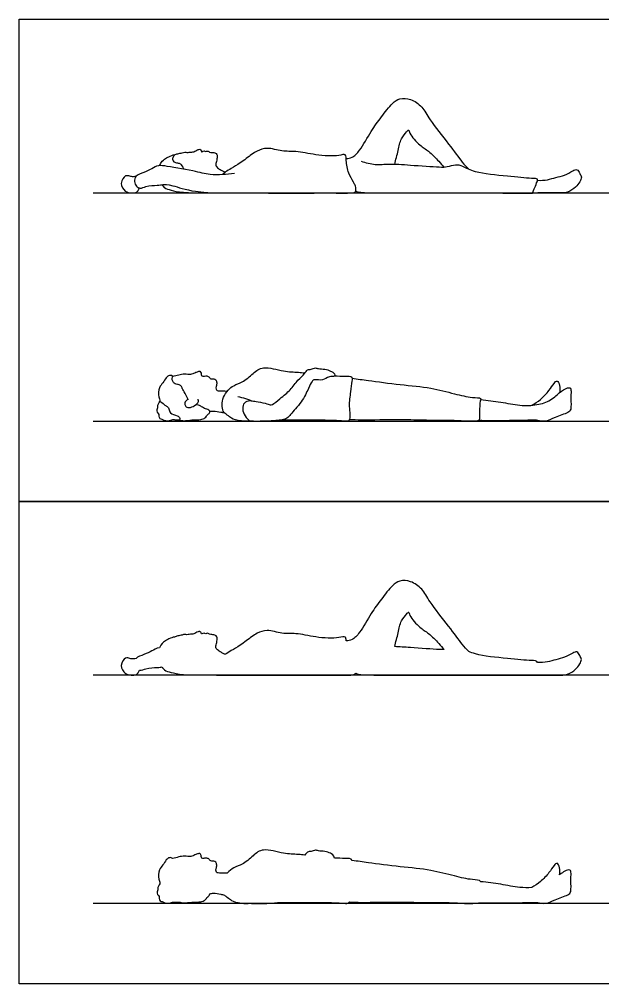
# Model space of a CAD drawing. Header units: millimetres. Extents: x 0 to 18.9, y 0.1 to 18.6.
# Drawn here: x 10.662 to 13.06, y 0.515 to 4.477 of the extents above; entities that cross this region are included whole.
import ezdxf

# ---------------------------------------------------------------- set-up
doc = ezdxf.new("R2010")
doc.units = ezdxf.units.MM
for name, color, linetype, true_color in [('AG-DIAGRAM', 7, 'Continuous', 0xfecc66), ('AG-OUTLINE', 7, 'Continuous', 0x8000ff), ('AG-PEOPLE', 7, 'Continuous', 0x66ccff), ('X-VPRT', 6, 'Continuous', 0xff00ff)]:
    doc.layers.add(name, color=color, linetype=linetype, true_color=true_color)

msp = doc.modelspace()

# ---------------------------------------------------------------- linework, layer by layer
at = {"layer": 'AG-DIAGRAM'}
for p, q in [((17.0638, 3.7634), (10.9654, 3.7634)), ((17.0638, 2.8252), (10.9654, 2.8252)), ((17.0638, 1.7822), (10.9654, 1.7822)), ((17.0638, 0.844), (10.9654, 0.844))]:
    msp.add_line(p, q, dxfattribs=at)
at = {"layer": 'AG-OUTLINE'}
for points, knots in [([(12.5088, 1.8803), (12.4999, 1.8892), (12.4783, 1.912), (12.4293, 1.9824), (12.3468, 2.0823), (12.321, 2.1369), (12.2724, 2.1707), (12.2247, 2.1732), (12.1929, 2.1513), (12.148, 2.0925), (12.1077, 2.0382), (12.0647, 1.9584), (12.032, 1.9264), (12.0136, 1.9239), (12.0054, 1.9235)], [-5.246058, -5.246058, -5.246058, -5.246058, -4.916553, -4.37403, -3.771263, -3.327384, -2.901163, -2.522015, -2.176816, -1.691941, -1.204532, -0.659687, -0.283124, 0, 0, 0, 0]), ([(12.2047, 1.8997), (12.2092, 1.9189), (12.2201, 1.9559), (12.2282, 2.0056), (12.2524, 2.0312), (12.2626, 2.0456), (12.2658, 2.0227), (12.3088, 1.9754), (12.3437, 1.9567), (12.3855, 1.9138), (12.4012, 1.8958), (12.4081, 1.8873)], [0, 0, 0, 0, 0.440148, 0.845596, 1.18563, 1.372264, 1.592955, 2.048069, 2.425746, 2.864704, 3.181295, 3.181295, 3.181295, 3.181295]), ([(11.5088, 1.8681), (11.5049, 1.8696), (11.4971, 1.8729), (11.4841, 1.8804), (11.4679, 1.8914), (11.47, 1.9078), (11.4763, 1.9264), (11.4753, 1.9405), (11.4667, 1.9493), (11.4488, 1.9483), (11.4408, 1.9515), (11.4351, 1.9564), (11.4277, 1.9506), (11.4215, 1.9579), (11.4126, 1.9508), (11.4099, 1.9524), (11.4082, 1.9597), (11.4032, 1.9623), (11.3964, 1.9609), (11.3871, 1.9559), (11.3789, 1.9516), (11.3709, 1.9502), (11.3604, 1.9504), (11.3506, 1.9478), (11.3418, 1.9511), (11.3309, 1.9466), (11.3127, 1.9444), (11.304, 1.9407), (11.2996, 1.9387)], [-4.800485, -4.800485, -4.800485, -4.800485, -4.598696, -4.372907, -4.13218, -3.911425, -3.654969, -3.446784, -3.258955, -3.021214, -2.851856, -2.708778, -2.55414, -2.399963, -2.22425, -2.138653, -1.987619, -1.859081, -1.712573, -1.525217, -1.350721, -1.189497, -1.003373, -0.822891, -0.655129, -0.461848, -0.216974, 0, 0, 0, 0]), ([(12.0054, 1.9235), (12.0051, 1.9308), (12.0036, 1.9449), (11.9704, 1.9316), (11.8786, 1.9363), (11.8004, 1.9567), (11.742, 1.9501), (11.6822, 1.9724), (11.6391, 1.9554), (11.6163, 1.9402), (11.57, 1.9047), (11.5347, 1.8839), (11.516, 1.8733), (11.5088, 1.8681)], [10.837931, 10.837931, 10.837931, 10.837931, 11.045864, 11.342347, 11.900771, 12.424108, 12.860355, 13.310859, 13.683921, 13.988389, 14.424243, 14.802146, 15.103236, 15.103236, 15.103236, 15.103236]), ([(11.2383, 1.8951), (11.2239, 1.8927), (11.2066, 1.8811), (11.1817, 1.8692), (11.1491, 1.8584), (11.1419, 1.8505)], [2.155614, 2.155614, 2.155614, 2.155614, 2.681753, 3.206961, 3.586794, 3.586794, 3.586794, 3.586794]), ([(12.4081, 1.8873), (12.4024, 1.887), (12.3754, 1.8881), (12.2799, 1.8947), (12.2239, 1.8991), (12.2047, 1.8997)], [6.161473, 6.161473, 6.161473, 6.161473, 6.350409, 6.973288, 7.35262, 7.35262, 7.35262, 7.35262]), ([(12.7919, 1.8345), (12.7888, 1.8425), (12.7608, 1.841), (12.6652, 1.8519), (12.5551, 1.8611), (12.5169, 1.8766), (12.5088, 1.8803)], [3.356695, 3.356695, 3.356695, 3.356695, 3.653312, 4.234381, 4.924088, 5.141288, 5.141288, 5.141288, 5.141288]), ([(12.7705, 1.7821), (12.7998, 1.7821), (12.8567, 1.7837), (12.9138, 1.7802), (12.9485, 1.8055), (12.9657, 1.827), (12.9751, 1.8474), (12.965, 1.8621), (12.9549, 1.8827), (12.935, 1.8725), (12.9032, 1.8537), (12.8672, 1.8469), (12.833, 1.8349), (12.8055, 1.8338), (12.7919, 1.8345)], [-3.998714, -3.998714, -3.998714, -3.998714, -3.461497, -3.030476, -2.690516, -2.391492, -2.136458, -1.898753, -1.649313, -1.409632, -1.057428, -0.709312, -0.365799, 0, 0, 0, 0]), ([(11.1419, 1.8505), (11.1394, 1.85), (11.1309, 1.8481), (11.1152, 1.8505), (11.0966, 1.858), (11.0724, 1.8209), (11.095, 1.7865), (11.1216, 1.7819), (11.1436, 1.7829), (11.1486, 1.79), (11.1515, 1.7948), (11.1562, 1.8023)], [0.826573, 0.826573, 0.826573, 0.826573, 1.000371, 1.213544, 1.441559, 1.782599, 2.124401, 2.416045, 2.676674, 2.928462, 3.011747, 3.011747, 3.011747, 3.011747]), ([(11.1562, 1.8023), (11.1659, 1.8016), (11.1858, 1.8139), (11.2325, 1.8128), (11.2435, 1.8154), (11.2493, 1.8163)], [4.322245, 4.322245, 4.322245, 4.322245, 4.635151, 5.147902, 5.59655, 5.59655, 5.59655, 5.59655]), ([(11.2493, 1.8163), (11.2516, 1.8117), (11.2587, 1.8006), (11.2873, 1.7938), (11.328, 1.7828), (11.398, 1.7829), (11.4371, 1.7844)], [0.048941, 0.048941, 0.048941, 0.048941, 0.252749, 0.57162, 0.94734, 1.3566, 1.3566, 1.3566, 1.3566]), ([(11.4371, 1.7844), (11.4838, 1.7817), (11.5981, 1.7832), (11.696, 1.7814), (11.9829, 1.7828), (12.0346, 1.7815), (12.0452, 1.7909)], [6.956783, 6.956783, 6.956783, 6.956783, 7.501475, 8.174867, 9.183951, 9.606101, 9.606101, 9.606101, 9.606101]), ([(12.0452, 1.7909), (12.0462, 1.7875), (12.0838, 1.7803), (12.3877, 1.7843), (12.6688, 1.7817), (12.7473, 1.7821), (12.7705, 1.7821)], [0, 0, 0, 0, 0.412695, 1.379433, 2.358734, 2.921607, 2.921607, 2.921607, 2.921607]), ([(11.2919, 1.0287), (11.289, 1.0327), (11.2772, 1.0344), (11.265, 1.0236), (11.2527, 1.001), (11.2347, 0.985), (11.233, 0.9448), (11.2393, 0.9352), (11.2397, 0.9252)], [2.408182, 2.408182, 2.408182, 2.408182, 2.633515, 2.891548, 3.215602, 3.535599, 3.932997, 4.171933, 4.171933, 4.171933, 4.171933]), ([(11.5169, 0.9683), (11.51, 0.9688), (11.4951, 0.9701), (11.4755, 0.9684), (11.469, 0.9763), (11.4711, 0.9879), (11.4746, 1.002), (11.4699, 1.0152), (11.4617, 1.0191), (11.4446, 1.0182), (11.4439, 1.0264), (11.4321, 1.0324), (11.4164, 1.028), (11.409, 1.0323), (11.4104, 1.0422), (11.4041, 1.0514), (11.3963, 1.0486), (11.3831, 1.0443), (11.3672, 1.0349), (11.3403, 1.0412), (11.3177, 1.0353), (11.3003, 1.0314), (11.2919, 1.0287)], [-4.191083, -4.191083, -4.191083, -4.191083, -3.963269, -3.703972, -3.543648, -3.352808, -3.130935, -2.928213, -2.758038, -2.536005, -2.393695, -2.197726, -1.967853, -1.820677, -1.647087, -1.471877, -1.321483, -1.108608, -0.866087, -0.573475, -0.295129, 0, 0, 0, 0]), ([(11.8357, 1.0428), (11.8265, 1.0439), (11.7957, 1.0473), (11.7501, 1.0467), (11.6638, 1.0745), (11.6231, 1.042), (11.5799, 1.0014), (11.5472, 0.9963), (11.5249, 0.9779), (11.5169, 0.9683)], [-6.445444, -6.445444, -6.445444, -6.445444, -6.266742, -5.81771, -5.294639, -4.894163, -4.463338, -4.108428, -3.852343, -3.852343, -3.852343, -3.852343]), ([(11.9578, 1.0309), (11.9542, 1.0439), (11.9395, 1.0516), (11.9191, 1.0594), (11.8912, 1.0588), (11.8793, 1.0658), (11.861, 1.0569), (11.8459, 1.0578), (11.8396, 1.0479), (11.8357, 1.0428)], [-4.380345, -4.380345, -4.380345, -4.380345, -4.099215, -3.798608, -3.477525, -3.255547, -2.987161, -2.751994, -2.505844, -2.505844, -2.505844, -2.505844]), ([(12.0306, 1.0211), (12.0252, 1.0299), (12.005, 1.0292), (11.973, 1.0301), (11.9578, 1.0309)], [-7.7813654, -7.7813654, -7.7813654, -7.7813654, -7.4205987, -7.1317846, -7.1317846, -7.1317846, -7.1317846]), ([(12.5583, 0.9338), (12.5542, 0.9415), (12.5179, 0.9409), (12.4478, 0.9573), (12.3512, 0.9839), (12.2297, 0.9941), (12.0982, 1.0115), (12.0529, 1.0179), (12.0306, 1.0211)], [-3.26286, -3.26286, -3.26286, -3.26286, -2.921477, -2.408547, -1.82068, -1.158411, -0.484086, 0, 0, 0, 0]), ([(12.8823, 0.9616), (12.8832, 0.9714), (12.8849, 0.9927), (12.8731, 1.0161), (12.8577, 0.9981), (12.8391, 0.9699), (12.8061, 0.9332), (12.7806, 0.9167), (12.7679, 0.91)], [-1.893019, -1.893019, -1.893019, -1.893019, -1.637817, -1.37357, -1.145677, -0.80379, -0.395373, -0.036282, -0.036282, -0.036282, -0.036282]), ([(12.5496, 0.8471), (12.5918, 0.8465), (12.6703, 0.8463), (12.7696, 0.8489), (12.7931, 0.8488), (12.8247, 0.8399), (12.8651, 0.8619), (12.917, 0.8779), (12.9318, 0.8925), (12.9276, 0.9385), (12.9303, 0.9659), (12.9276, 0.987), (12.9009, 0.9764), (12.8918, 0.9698), (12.8823, 0.9616)], [-6.645998, -6.645998, -6.645998, -6.645998, -6.001352, -5.441289, -5.154966, -4.779295, -4.452735, -4.036064, -3.785924, -3.404492, -3.085136, -2.866023, -2.595872, -2.32469, -2.32469, -2.32469, -2.32469]), ([(11.2397, 0.9252), (11.2368, 0.9246), (11.2351, 0.9148), (11.2291, 0.911), (11.2323, 0.9003), (11.2276, 0.8932), (11.2291, 0.8809), (11.2378, 0.8732), (11.2351, 0.8654), (11.2398, 0.8531), (11.2504, 0.853), (11.259, 0.8449), (11.2786, 0.8446), (11.2955, 0.8524), (11.3049, 0.8483), (11.3191, 0.8504)], [0, 0, 0, 0, 0.19852, 0.355653, 0.540295, 0.714512, 0.919566, 1.114515, 1.279266, 1.482434, 1.666182, 1.867189, 2.12849, 2.385135, 2.615215, 2.615215, 2.615215, 2.615215]), ([(12.7679, 0.91), (12.7521, 0.9087), (12.7099, 0.9089), (12.6406, 0.9246), (12.5858, 0.9306), (12.5583, 0.9338)], [-1.360615, -1.360615, -1.360615, -1.360615, -1.032126, -0.521931, 0, 0, 0, 0]), ([(11.3191, 0.8504), (11.3249, 0.8486), (11.3373, 0.8448), (11.3718, 0.8513), (11.4068, 0.8495), (11.4263, 0.8567), (11.4346, 0.8723), (11.4443, 0.8783), (11.4451, 0.8844)], [0, 0, 0, 0, 0.252355, 0.601549, 0.955734, 1.213404, 1.458993, 1.675783, 1.675783, 1.675783, 1.675783]), ([(11.4451, 0.8844), (11.4499, 0.8855), (11.4592, 0.8881), (11.4883, 0.8826), (11.4983, 0.8802), (11.5052, 0.8788)], [0, 0, 0, 0, 0.21929, 0.5341294, 0.7177183, 0.7177183, 0.7177183, 0.7177183]), ([(11.5052, 0.8788), (11.5087, 0.8751), (11.5194, 0.8685), (11.5357, 0.8537), (11.5615, 0.8461), (11.6026, 0.8433), (11.607, 0.8457)], [-3.123781, -3.123781, -3.123781, -3.123781, -2.940871, -2.652593, -2.217219, -1.958375, -1.958375, -1.958375, -1.958375]), ([(11.607, 0.8457), (11.6204, 0.8442), (11.6435, 0.8435), (11.6921, 0.845), (11.7226, 0.8478)], [-8.3086638, -8.3086638, -8.3086638, -8.3086638, -7.9546465, -7.4399649, -7.4399649, -7.4399649, -7.4399649]), ([(11.7226, 0.8478), (11.764, 0.8488), (11.8775, 0.849), (11.9631, 0.8479), (12.0002, 0.8444), (12.015, 0.8444), (12.0188, 0.8507)], [-10.733312, -10.733312, -10.733312, -10.733312, -10.30847, -9.748144, -9.392837, -9.161088, -9.161088, -9.161088, -9.161088]), ([(12.0188, 0.8507), (12.0359, 0.8499), (12.0698, 0.8478), (12.2332, 0.8519), (12.33, 0.8472), (12.4404, 0.8489), (12.4929, 0.8438), (12.5359, 0.8443), (12.5496, 0.8471)], [-7.378325, -7.378325, -7.378325, -7.378325, -6.956167, -6.21781, -5.606486, -5.002716, -4.558234, -4.179304, -4.179304, -4.179304, -4.179304])]:
    msp.add_open_spline(points, degree=3, knots=knots, dxfattribs=at)
msp.add_open_spline([(11.2996, 1.9387), (11.294, 1.939), (11.2742, 1.9306), (11.2599, 1.9222), (11.2465, 1.9111), (11.2383, 1.8951)], degree=3, dxfattribs=at)
at = {"layer": 'AG-PEOPLE'}
for points, knots in [([(12.0054, 3.9047), (12.0136, 3.9051), (12.032, 3.9076), (12.0647, 3.9396), (12.1077, 4.0194), (12.148, 4.0737), (12.1929, 4.1325), (12.2247, 4.1544), (12.2724, 4.1519), (12.321, 4.1181), (12.3468, 4.0635), (12.4293, 3.9636), (12.4783, 3.8932), (12.4999, 3.8704), (12.5088, 3.8615)], [0, 0, 0, 0, 0.283124, 0.659687, 1.204532, 1.691941, 2.176816, 2.522015, 2.901163, 3.327384, 3.771263, 4.37403, 4.916553, 5.246058, 5.246058, 5.246058, 5.246058]), ([(12.2047, 3.8809), (12.2092, 3.9001), (12.2201, 3.9371), (12.2282, 3.9868), (12.2524, 4.0124), (12.2626, 4.0268), (12.2658, 4.0039), (12.3088, 3.9566), (12.3437, 3.9379), (12.3855, 3.895), (12.4012, 3.877), (12.4081, 3.8685)], [0, 0, 0, 0, 0.440148, 0.845596, 1.18563, 1.372264, 1.592955, 2.048069, 2.425746, 2.864704, 3.181295, 3.181295, 3.181295, 3.181295]), ([(11.5458, 3.8438), (11.5298, 3.8415), (11.4973, 3.8389), (11.4429, 3.8369), (11.3783, 3.8556), (11.2585, 3.8752), (11.2295, 3.8777), (11.2066, 3.8623), (11.1815, 3.8504), (11.1385, 3.8361), (11.1335, 3.8099), (11.1418, 3.7907), (11.1598, 3.7791), (11.1858, 3.7951), (11.2348, 3.794), (11.2505, 3.7987), (11.2807, 3.7995), (11.3865, 3.7614), (11.589, 3.7646), (11.696, 3.7626), (11.9829, 3.764), (12.0407, 3.7626), (12.047, 3.7737), (12.0441, 3.7914), (12.04, 3.7984), (12.0322, 3.815), (12.0134, 3.8441), (12.0046, 3.8934), (12.006, 3.927), (11.9704, 3.9128), (11.8786, 3.9175), (11.8004, 3.9379), (11.742, 3.9313), (11.6822, 3.9536), (11.6391, 3.9366), (11.6163, 3.9214), (11.57, 3.8859), (11.5347, 3.8651), (11.5096, 3.8509), (11.5013, 3.8431), (11.4974, 3.8393)], [0, 0, 0, 0, 0.399562, 0.810115, 1.297414, 1.918291, 2.238446, 2.734133, 3.228944, 3.593555, 3.856569, 4.113427, 4.358019, 4.662141, 5.160498, 5.659075, 6.225812, 6.758411, 7.479189, 8.125028, 9.092824, 9.497702, 9.659114, 9.825903, 9.825903, 9.980338, 10.35079, 10.763983, 11.045128, 11.340561, 11.897009, 12.418493, 12.853196, 13.302105, 13.673846, 13.977237, 14.411548, 14.788113, 15.088137, 15.319848, 15.319848, 15.319848, 15.319848]), ([(11.2996, 3.9199), (11.304, 3.9219), (11.3127, 3.9256), (11.3309, 3.9278), (11.3418, 3.9323), (11.3506, 3.929), (11.3604, 3.9316), (11.3709, 3.9314), (11.3789, 3.9328), (11.3871, 3.9371), (11.3964, 3.9421), (11.4032, 3.9435), (11.4082, 3.9409), (11.4099, 3.9336), (11.4126, 3.932), (11.4215, 3.9391), (11.4277, 3.9318), (11.4351, 3.9376), (11.4408, 3.9327), (11.4488, 3.9295), (11.4667, 3.9305), (11.4753, 3.9217), (11.4763, 3.9076), (11.47, 3.889), (11.4679, 3.8726), (11.4841, 3.8616), (11.4971, 3.8541), (11.5049, 3.8508), (11.5088, 3.8493)], [0, 0, 0, 0, 0.216974, 0.461848, 0.655129, 0.822891, 1.003373, 1.189497, 1.350721, 1.525217, 1.712573, 1.859081, 1.987619, 2.138653, 2.22425, 2.399963, 2.55414, 2.708778, 2.851856, 3.021214, 3.258955, 3.446784, 3.654969, 3.911425, 4.13218, 4.372907, 4.598696, 4.800485, 4.800485, 4.800485, 4.800485]), ([(12.0454, 3.7721), (12.0462, 3.7687), (12.0838, 3.7615), (12.3877, 3.7655), (12.6688, 3.7629), (12.7473, 3.7633), (12.7705, 3.7633), (12.783, 3.7904), (12.7869, 3.8038), (12.7971, 3.8241), (12.7608, 3.8222), (12.6652, 3.8331), (12.5378, 3.8438), (12.4878, 3.8731), (12.4551, 3.8821), (12.4191, 3.8678), (12.3866, 3.8685), (12.2672, 3.8768), (12.1843, 3.8835), (12.125, 3.8756), (12.0867, 3.8862), (12.0688, 3.8932)], [0, 0, 0, 0, 0.412695, 1.379433, 2.358734, 2.921607, 2.921607, 2.921607, 3.198468, 3.445909, 3.727697, 4.279718, 4.934946, 5.362709, 5.683041, 6.021627, 6.350409, 6.973288, 7.510816, 7.943919, 8.37822, 8.37822, 8.37822, 8.37822]), ([(12.7919, 3.8157), (12.8055, 3.815), (12.833, 3.8161), (12.8672, 3.8281), (12.9032, 3.8349), (12.935, 3.8537), (12.9549, 3.8639), (12.965, 3.8433), (12.9751, 3.8286), (12.9657, 3.8082), (12.9485, 3.7867), (12.9138, 3.7614), (12.8567, 3.7649), (12.7998, 3.7633), (12.7705, 3.7633)], [0, 0, 0, 0, 0.365799, 0.709312, 1.057428, 1.409632, 1.649313, 1.898753, 2.136458, 2.391492, 2.690516, 3.030476, 3.461497, 3.998714, 3.998714, 3.998714, 3.998714]), ([(11.1419, 3.8317), (11.1394, 3.8312), (11.1309, 3.8293), (11.1152, 3.8317), (11.0966, 3.8392), (11.0724, 3.8021), (11.095, 3.7677), (11.1216, 3.7631), (11.1436, 3.7641), (11.1486, 3.7712), (11.1515, 3.776), (11.1562, 3.7835)], [0.826573, 0.826573, 0.826573, 0.826573, 1.000371, 1.213544, 1.441559, 1.782599, 2.124401, 2.416045, 2.676674, 2.928462, 3.011747, 3.011747, 3.011747, 3.011747]), ([(11.2493, 3.7975), (11.2516, 3.7929), (11.2587, 3.7818), (11.2873, 3.775), (11.328, 3.764), (11.398, 3.7641), (11.4371, 3.7656)], [0.048941, 0.048941, 0.048941, 0.048941, 0.252749, 0.57162, 0.94734, 1.3566, 1.3566, 1.3566, 1.3566]), ([(11.3554, 2.9153), (11.3347, 2.9554), (11.3309, 2.9622), (11.3255, 2.9742), (11.3121, 2.9774), (11.3017, 2.9774), (11.2953, 2.9854), (11.289, 2.9959), (11.2917, 3.006), (11.2927, 3.0133), (11.2772, 3.0156), (11.265, 3.0048), (11.2527, 2.9822), (11.2347, 2.9662), (11.233, 2.926), (11.2393, 2.9164), (11.2397, 2.9064)], [0, 0, 0, 0, 0.263231, 0.542125, 0.825358, 1.072968, 1.316427, 1.588575, 1.839099, 2.024917, 2.299216, 2.613319, 3.00779, 3.397323, 3.881076, 4.171933, 4.171933, 4.171933, 4.171933]), ([(11.2919, 3.0099), (11.3003, 3.0126), (11.3177, 3.0165), (11.3403, 3.0224), (11.3672, 3.0161), (11.3831, 3.0255), (11.3963, 3.0298), (11.4041, 3.0326), (11.4104, 3.0234), (11.409, 3.0135), (11.4164, 3.0092), (11.4321, 3.0136), (11.4439, 3.0076), (11.4446, 2.9994), (11.4617, 3.0003), (11.4699, 2.9964), (11.4746, 2.9832), (11.4711, 2.9691), (11.469, 2.9575), (11.4755, 2.9496), (11.4951, 2.9513), (11.51, 2.95), (11.5169, 2.9495)], [0, 0, 0, 0, 0.295129, 0.573475, 0.866087, 1.108608, 1.321483, 1.471877, 1.647087, 1.820677, 1.967853, 2.197726, 2.393695, 2.536005, 2.758038, 2.928213, 3.130935, 3.352808, 3.543648, 3.703972, 3.963269, 4.191083, 4.191083, 4.191083, 4.191083]), ([(11.5597, 2.9278), (11.5705, 2.9252), (11.5873, 2.9199), (11.6263, 2.908), (11.5936, 2.91), (11.5777, 2.8905), (11.5812, 2.8604), (11.5959, 2.8365), (11.6155, 2.8237), (11.5615, 2.8273), (11.5357, 2.8349), (11.5176, 2.8513), (11.4937, 2.865), (11.4937, 2.929), (11.5409, 2.9765), (11.5799, 2.9826), (11.6231, 3.0232), (11.6638, 3.0557), (11.7501, 3.0279), (11.7957, 3.0285), (11.8265, 3.0251), (11.8357, 3.024)], [0, 0, 0, 0, 0.331151, 0.616222, 0.857315, 1.135188, 1.442143, 1.772272, 1.984966, 2.237904, 2.663344, 2.945044, 3.221409, 3.653663, 4.108428, 4.463338, 4.894163, 5.294639, 5.81771, 6.266742, 6.445444, 6.445444, 6.445444, 6.445444]), ([(11.6146, 2.9096), (11.6214, 2.909), (11.6348, 2.9078), (11.672, 2.8998), (11.6922, 2.8941), (11.7012, 2.8911), (11.7418, 2.926), (11.778, 2.9539), (11.8065, 2.9968), (11.8332, 3.0178), (11.845, 3.039), (11.861, 3.0381), (11.8793, 3.047), (11.8912, 3.04), (11.9191, 3.0406), (11.9395, 3.0328), (11.959, 3.0227), (11.9593, 3.007), (11.9332, 3.012), (11.9101, 2.9896), (11.8758, 2.9992), (11.8625, 2.9891), (11.8501, 2.96), (11.8248, 2.9047), (11.777, 2.8558), (11.7633, 2.8344), (11.7146, 2.827), (11.6435, 2.8247), (11.6204, 2.8254), (11.607, 2.8269)], [0, 0, 0, 0, 0.259307, 0.614694, 0.879165, 1.025272, 1.261606, 1.652593, 2.072793, 2.468754, 2.732963, 2.949947, 3.197582, 3.402398, 3.698655, 3.97602, 4.235414, 4.408548, 4.67016, 4.989275, 5.310283, 5.524709, 5.900475, 6.365358, 6.833746, 7.097926, 7.481937, 7.971751, 8.308664, 8.308664, 8.308664, 8.308664]), ([(11.9578, 3.0121), (11.973, 3.0113), (12.005, 3.0104), (12.0335, 3.0114), (12.0283, 2.9882), (12.0238, 2.9437), (12.0139, 2.8906), (12.026, 2.8256), (12.0002, 2.8256), (11.9631, 2.8291), (11.8775, 2.8302), (11.764, 2.83), (11.7226, 2.829)], [7.131785, 7.131785, 7.131785, 7.131785, 7.383607, 7.698165, 7.928802, 8.311552, 8.757072, 9.184519, 9.412814, 9.762826, 10.314802, 10.733312, 10.733312, 10.733312, 10.733312]), ([(12.0306, 3.0023), (12.0529, 2.9991), (12.0982, 2.9927), (12.2297, 2.9753), (12.3512, 2.9651), (12.4478, 2.9385), (12.5179, 2.9221), (12.5623, 2.9229), (12.5545, 2.9065), (12.5526, 2.8635), (12.5548, 2.8304), (12.5446, 2.8256), (12.4929, 2.825), (12.4404, 2.8301), (12.33, 2.8284), (12.2332, 2.8331), (12.0698, 2.829), (12.0359, 2.8311), (12.0188, 2.8319)], [0, 0, 0, 0, 0.470728, 1.126445, 1.77044, 2.342085, 2.840862, 3.172824, 3.358932, 3.748981, 4.100651, 4.264105, 4.63299, 5.06569, 5.653455, 6.248573, 6.967358, 7.378325, 7.378325, 7.378325, 7.378325]), ([(12.7679, 2.8912), (12.7806, 2.8979), (12.8061, 2.9144), (12.8391, 2.9511), (12.8577, 2.9793), (12.8731, 2.9973), (12.8849, 2.9739), (12.8832, 2.9526), (12.8823, 2.9428)], [0.036282, 0.036282, 0.036282, 0.036282, 0.395373, 0.80379, 1.145677, 1.37357, 1.637817, 1.893019, 1.893019, 1.893019, 1.893019]), ([(12.5583, 2.915), (12.5858, 2.9118), (12.6406, 2.9058), (12.7177, 2.8884), (12.7895, 2.8909), (12.8457, 2.9082), (12.8848, 2.9459), (12.9009, 2.9576), (12.9276, 2.9682), (12.9303, 2.9471), (12.9276, 2.9197), (12.9318, 2.8737), (12.917, 2.8591), (12.8651, 2.8431), (12.8247, 2.8211), (12.7931, 2.83), (12.7696, 2.8301), (12.6695, 2.8275), (12.5903, 2.8277), (12.5472, 2.8284)], [0, 0, 0, 0, 0.521931, 1.032126, 1.513475, 1.953801, 2.363847, 2.632572, 2.900275, 3.117402, 3.433864, 3.81184, 4.059713, 4.472608, 4.79621, 5.168477, 5.452205, 6.007193, 6.657885, 6.657885, 6.657885, 6.657885]), ([(11.2397, 2.9064), (11.2368, 2.9058), (11.2351, 2.896), (11.2291, 2.8922), (11.2323, 2.8815), (11.2276, 2.8744), (11.2291, 2.8621), (11.2378, 2.8544), (11.2351, 2.8466), (11.2398, 2.8343), (11.2504, 2.8342), (11.259, 2.8261), (11.2786, 2.8258), (11.2955, 2.8336), (11.3091, 2.8277), (11.3239, 2.8324), (11.3213, 2.8419), (11.3116, 2.8489), (11.2784, 2.8571), (11.2783, 2.8769), (11.2673, 2.8895), (11.2579, 2.892), (11.2439, 2.9073), (11.2397, 2.9064)], [0, 0, 0, 0, 0.188137, 0.337052, 0.512035, 0.677141, 0.871469, 1.056222, 1.212356, 1.404897, 1.579035, 1.769529, 2.017163, 2.260384, 2.478431, 2.680623, 2.829707, 3.028918, 3.348189, 3.586398, 3.805918, 3.998166, 4.264831, 4.264831, 4.264831, 4.264831]), ([(11.3191, 2.8316), (11.3249, 2.8298), (11.3373, 2.826), (11.3718, 2.8325), (11.4068, 2.8307), (11.4263, 2.8379), (11.4346, 2.8535), (11.4481, 2.8619), (11.4413, 2.8738), (11.4218, 2.8768), (11.4082, 2.8893), (11.3943, 2.8927), (11.3875, 2.8937)], [0, 0, 0, 0, 0.244373, 0.582523, 0.925505, 1.175026, 1.412847, 1.622781, 1.799702, 2.048962, 2.294709, 2.555486, 2.555486, 2.555486, 2.555486]), ([(11.3554, 2.9153), (11.3508, 2.9132), (11.3422, 2.9063), (11.3415, 2.8907), (11.3503, 2.8811), (11.3669, 2.8812), (11.3859, 2.892), (11.3996, 2.9028), (11.3981, 2.9123), (11.3968, 2.916)], [0, 0, 0, 0, 0.223187, 0.436559, 0.628806, 0.852231, 1.123408, 1.353456, 1.55128, 1.55128, 1.55128, 1.55128]), ([(11.4451, 2.8656), (11.4499, 2.8667), (11.4592, 2.8693), (11.4883, 2.8638), (11.4983, 2.8614), (11.5052, 2.86)], [0, 0, 0, 0, 0.21929, 0.5341294, 0.7177183, 0.7177183, 0.7177183, 0.7177183])]:
    msp.add_open_spline(points, degree=3, knots=knots, dxfattribs=at)
msp.add_open_spline([(11.2383, 3.8763), (11.2465, 3.8923), (11.2599, 3.9034), (11.2742, 3.9118), (11.3039, 3.9244), (11.2966, 3.9147), (11.2889, 3.9026), (11.3, 3.8871), (11.3166, 3.8871), (11.3258, 3.8826), (11.3308, 3.8742), (11.3385, 3.8614)], degree=3, dxfattribs=at)
at = {"layer": 'X-VPRT'}
for points in [[(10.6618, 2.4959), (10.6618, 4.4771), (17.3674, 4.4771), (17.3674, 2.4959)], [(10.6618, 0.5147), (10.6618, 2.4959), (17.3674, 2.4959), (17.3674, 0.5147)]]:
    msp.add_lwpolyline(points, close=True, dxfattribs=at)

doc.saveas('drawing.dxf')
